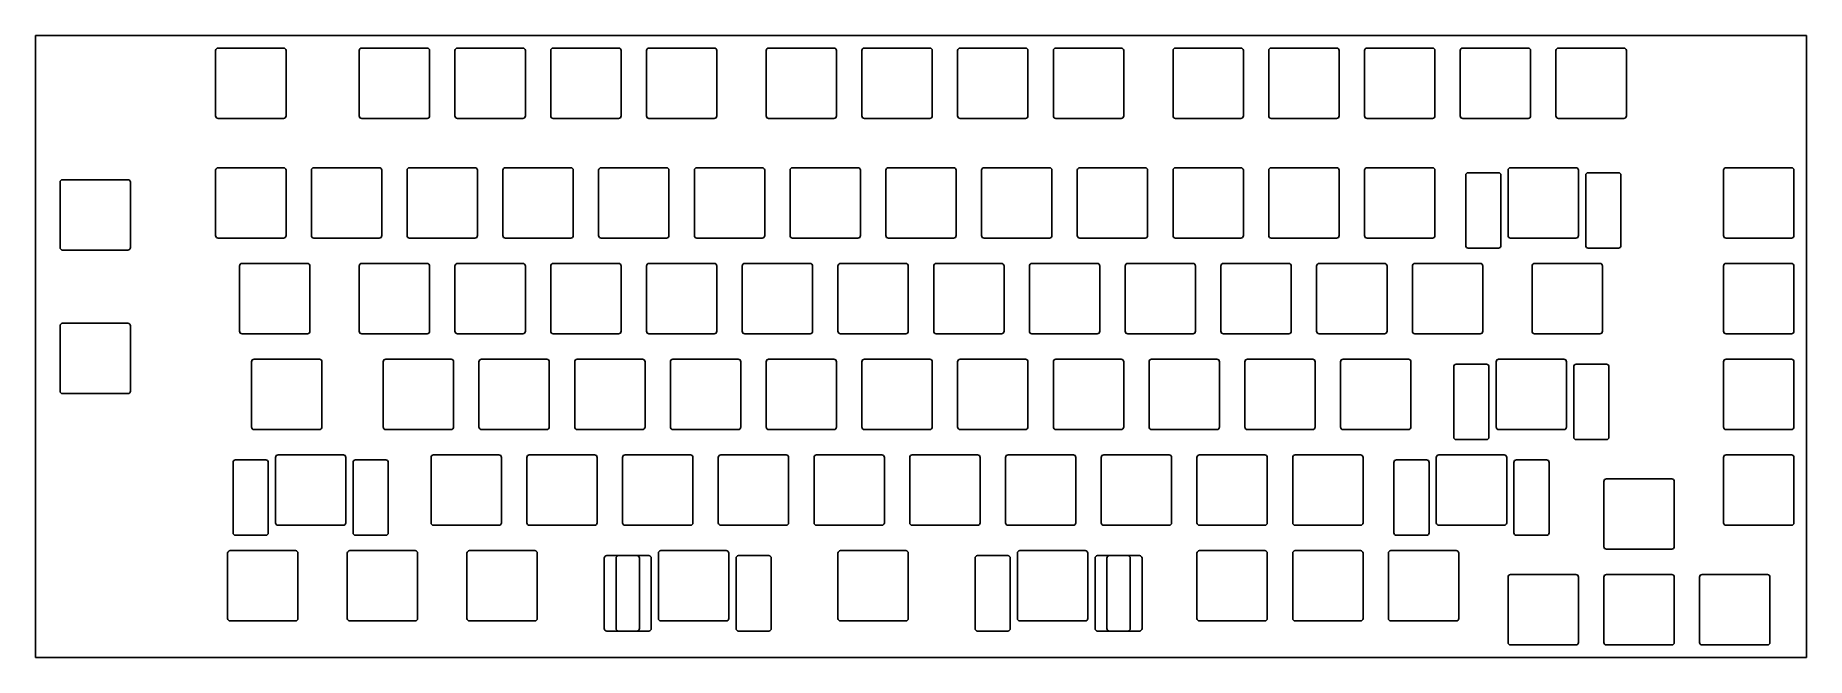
# Model space of a CAD drawing. Header units: millimetres. Extents: x 0 to 352, y -124 to 0.
import ezdxf

# ---------------------------------------------------------------- set-up
doc = ezdxf.new("R2010")
doc.units = ezdxf.units.MM

msp = doc.modelspace()

# ---------------------------------------------------------------- linework, layer by layer
for p, q in [((0, 0), (352.425, 0)), ((0, 0), (0, -123.825)), ((352.425, 0), (352.425, -123.825)), ((35.8625, -3.025), (35.8625, -16.025)), ((36.3625, -2.525), (49.3625, -2.525)), ((49.8625, -3.025), (49.8625, -16.025)), ((64.4375, -3.025), (64.4375, -16.025)), ((64.9375, -2.525), (77.9375, -2.525)), ((78.4375, -3.025), (78.4375, -16.025)), ((83.4875, -3.025), (83.4875, -16.025)), ((83.9875, -2.525), (96.9875, -2.525)), ((97.4875, -3.025), (97.4875, -16.025)), ((102.5375, -3.025), (102.5375, -16.025)), ((103.0375, -2.525), (116.0375, -2.525)), ((116.5375, -3.025), (116.5375, -16.025)), ((121.5875, -3.025), (121.5875, -16.025)), ((122.0875, -2.525), (135.0875, -2.525)), ((135.5875, -3.025), (135.5875, -16.025)), ((145.4, -3.025), (145.4, -16.025)), ((145.9, -2.525), (158.9, -2.525)), ((159.4, -3.025), (159.4, -16.025)), ((164.45, -3.025), (164.45, -16.025)), ((164.95, -2.525), (177.95, -2.525)), ((178.45, -3.025), (178.45, -16.025)), ((183.5, -3.025), (183.5, -16.025)), ((184, -2.525), (197, -2.525)), ((197.5, -3.025), (197.5, -16.025)), ((202.55, -3.025), (202.55, -16.025)), ((203.05, -2.525), (216.05, -2.525)), ((216.55, -3.025), (216.55, -16.025)), ((226.3625, -3.025), (226.3625, -16.025)), ((226.8625, -2.525), (239.8625, -2.525)), ((240.3625, -3.025), (240.3625, -16.025)), ((245.4125, -3.025), (245.4125, -16.025)), ((245.9125, -2.525), (258.9125, -2.525)), ((259.4125, -3.025), (259.4125, -16.025)), ((264.4625, -3.025), (264.4625, -16.025)), ((264.9625, -2.525), (277.9625, -2.525)), ((278.4625, -3.025), (278.4625, -16.025)), ((283.5125, -3.025), (283.5125, -16.025)), ((284.0125, -2.525), (297.0125, -2.525)), ((297.5125, -3.025), (297.5125, -16.025)), ((302.5625, -3.025), (302.5625, -16.025)), ((303.0625, -2.525), (316.0625, -2.525)), ((316.5625, -3.025), (316.5625, -16.025)), ((36.3625, -16.525), (49.3625, -16.525)), ((64.9375, -16.525), (77.9375, -16.525)), ((83.9875, -16.525), (96.9875, -16.525)), ((103.0375, -16.525), (116.0375, -16.525)), ((122.0875, -16.525), (135.0875, -16.525)), ((145.9, -16.525), (158.9, -16.525)), ((164.95, -16.525), (177.95, -16.525)), ((184, -16.525), (197, -16.525)), ((203.05, -16.525), (216.05, -16.525)), ((226.8625, -16.525), (239.8625, -16.525)), ((245.9125, -16.525), (258.9125, -16.525)), ((264.9625, -16.525), (277.9625, -16.525)), ((284.0125, -16.525), (297.0125, -16.525)), ((303.0625, -16.525), (316.0625, -16.525)), ((35.8625, -26.8375), (35.8625, -39.8375)), ((36.3625, -26.3375), (49.3625, -26.3375)), ((49.8625, -26.8375), (49.8625, -39.8375)), ((54.9125, -26.8375), (54.9125, -39.8375)), ((55.4125, -26.3375), (68.4125, -26.3375)), ((68.9125, -26.8375), (68.9125, -39.8375)), ((73.9625, -26.8375), (73.9625, -39.8375)), ((74.4625, -26.3375), (87.4625, -26.3375)), ((87.9625, -26.8375), (87.9625, -39.8375)), ((93.0125, -26.8375), (93.0125, -39.8375)), ((93.5125, -26.3375), (106.5125, -26.3375)), ((107.0125, -26.8375), (107.0125, -39.8375)), ((112.0625, -26.8375), (112.0625, -39.8375)), ((112.5625, -26.3375), (125.5625, -26.3375)), ((126.0625, -26.8375), (126.0625, -39.8375)), ((131.1125, -26.8375), (131.1125, -39.8375)), ((131.6125, -26.3375), (144.6125, -26.3375)), ((145.1125, -26.8375), (145.1125, -39.8375)), ((150.1625, -26.8375), (150.1625, -39.8375)), ((150.6625, -26.3375), (163.6625, -26.3375)), ((164.1625, -26.8375), (164.1625, -39.8375)), ((169.2125, -26.8375), (169.2125, -39.8375)), ((169.7125, -26.3375), (182.7125, -26.3375)), ((183.2125, -26.8375), (183.2125, -39.8375)), ((188.2625, -26.8375), (188.2625, -39.8375)), ((188.7625, -26.3375), (201.7625, -26.3375)), ((202.2625, -26.8375), (202.2625, -39.8375)), ((207.3125, -26.8375), (207.3125, -39.8375)), ((207.8125, -26.3375), (220.8125, -26.3375)), ((221.3125, -26.8375), (221.3125, -39.8375)), ((226.3625, -26.8375), (226.3625, -39.8375)), ((226.8625, -26.3375), (239.8625, -26.3375)), ((240.3625, -26.8375), (240.3625, -39.8375)), ((245.4125, -26.8375), (245.4125, -39.8375)), ((245.9125, -26.3375), (258.9125, -26.3375)), ((259.4125, -26.8375), (259.4125, -39.8375)), ((264.4625, -26.8375), (264.4625, -39.8375)), ((264.9625, -26.3375), (277.9625, -26.3375)), ((278.4625, -26.8375), (278.4625, -39.8375)), ((284.5995, -27.8375), (284.5995, -41.8375)), ((285.0995, -27.3375), (291.0995, -27.3375)), ((291.5995, -27.8375), (291.5995, -41.8375)), ((293.0375, -26.8375), (293.0375, -39.8375)), ((293.5375, -26.3375), (306.5375, -26.3375)), ((307.0375, -26.8375), (307.0375, -39.8375)), ((308.4755, -27.8375), (308.4755, -41.8375)), ((308.9755, -27.3375), (314.9755, -27.3375)), ((315.4755, -27.8375), (315.4755, -41.8375)), ((335.9, -26.8375), (335.9, -39.8375)), ((336.4, -26.3375), (349.4, -26.3375)), ((349.9, -26.8375), (349.9, -39.8375)), ((4.90625, -29.21875), (4.90625, -42.21875)), ((5.40625, -28.71875), (18.40625, -28.71875)), ((18.90625, -29.21875), (18.90625, -42.21875)), ((36.3625, -40.3375), (49.3625, -40.3375)), ((55.4125, -40.3375), (68.4125, -40.3375)), ((74.4625, -40.3375), (87.4625, -40.3375)), ((93.5125, -40.3375), (106.5125, -40.3375)), ((112.5625, -40.3375), (125.5625, -40.3375)), ((131.6125, -40.3375), (144.6125, -40.3375)), ((150.6625, -40.3375), (163.6625, -40.3375)), ((169.7125, -40.3375), (182.7125, -40.3375)), ((188.7625, -40.3375), (201.7625, -40.3375)), ((207.8125, -40.3375), (220.8125, -40.3375)), ((226.8625, -40.3375), (239.8625, -40.3375)), ((245.9125, -40.3375), (258.9125, -40.3375)), ((264.9625, -40.3375), (277.9625, -40.3375)), ((293.5375, -40.3375), (306.5375, -40.3375)), ((336.4, -40.3375), (349.4, -40.3375)), ((5.40625, -42.71875), (18.40625, -42.71875)), ((41.125, -45.3875), (54.125, -45.3875)), ((64.9375, -45.3875), (77.9375, -45.3875)), ((83.9875, -45.3875), (96.9875, -45.3875)), ((103.0375, -45.3875), (116.0375, -45.3875)), ((122.0875, -45.3875), (135.0875, -45.3875)), ((141.1375, -45.3875), (154.1375, -45.3875)), ((160.1875, -45.3875), (173.1875, -45.3875)), ((179.2375, -45.3875), (192.2375, -45.3875)), ((198.2875, -45.3875), (211.2875, -45.3875)), ((217.3375, -45.3875), (230.3375, -45.3875)), ((236.3875, -45.3875), (249.3875, -45.3875)), ((255.4375, -45.3875), (268.4375, -45.3875)), ((274.4875, -45.3875), (287.4875, -45.3875)), ((285.0995, -42.3375), (291.0995, -42.3375)), ((298.3, -45.3875), (311.3, -45.3875)), ((308.9755, -42.3375), (314.9755, -42.3375)), ((336.4, -45.3875), (349.4, -45.3875)), ((40.625, -45.8875), (40.625, -58.8875)), ((54.625, -45.8875), (54.625, -58.8875)), ((64.4375, -45.8875), (64.4375, -58.8875)), ((78.4375, -45.8875), (78.4375, -58.8875)), ((83.4875, -45.8875), (83.4875, -58.8875)), ((97.4875, -45.8875), (97.4875, -58.8875)), ((102.5375, -45.8875), (102.5375, -58.8875)), ((116.5375, -45.8875), (116.5375, -58.8875)), ((121.5875, -45.8875), (121.5875, -58.8875)), ((135.5875, -45.8875), (135.5875, -58.8875)), ((140.6375, -45.8875), (140.6375, -58.8875)), ((154.6375, -45.8875), (154.6375, -58.8875)), ((159.6875, -45.8875), (159.6875, -58.8875)), ((173.6875, -45.8875), (173.6875, -58.8875)), ((178.7375, -45.8875), (178.7375, -58.8875)), ((192.7375, -45.8875), (192.7375, -58.8875)), ((197.7875, -45.8875), (197.7875, -58.8875)), ((211.7875, -45.8875), (211.7875, -58.8875)), ((216.8375, -45.8875), (216.8375, -58.8875)), ((230.8375, -45.8875), (230.8375, -58.8875)), ((235.8875, -45.8875), (235.8875, -58.8875)), ((249.8875, -45.8875), (249.8875, -58.8875)), ((254.9375, -45.8875), (254.9375, -58.8875)), ((268.9375, -45.8875), (268.9375, -58.8875)), ((273.9875, -45.8875), (273.9875, -58.8875)), ((287.9875, -45.8875), (287.9875, -58.8875)), ((297.8, -45.8875), (297.8, -58.8875)), ((311.8, -45.8875), (311.8, -58.8875)), ((335.9, -45.8875), (335.9, -58.8875)), ((349.9, -45.8875), (349.9, -58.8875)), ((4.90625, -57.79375), (4.90625, -70.79375)), ((5.40625, -57.29375), (18.40625, -57.29375)), ((18.90625, -57.79375), (18.90625, -70.79375)), ((41.125, -59.3875), (54.125, -59.3875)), ((64.9375, -59.3875), (77.9375, -59.3875)), ((83.9875, -59.3875), (96.9875, -59.3875)), ((103.0375, -59.3875), (116.0375, -59.3875)), ((122.0875, -59.3875), (135.0875, -59.3875)), ((141.1375, -59.3875), (154.1375, -59.3875)), ((160.1875, -59.3875), (173.1875, -59.3875)), ((179.2375, -59.3875), (192.2375, -59.3875)), ((198.2875, -59.3875), (211.2875, -59.3875)), ((217.3375, -59.3875), (230.3375, -59.3875)), ((236.3875, -59.3875), (249.3875, -59.3875)), ((255.4375, -59.3875), (268.4375, -59.3875)), ((274.4875, -59.3875), (287.4875, -59.3875)), ((298.3, -59.3875), (311.3, -59.3875)), ((336.4, -59.3875), (349.4, -59.3875)), ((43.00625, -64.9375), (43.00625, -77.9375)), ((43.50625, -64.4375), (56.50625, -64.4375)), ((57.00625, -64.9375), (57.00625, -77.9375)), ((69.2, -64.9375), (69.2, -77.9375)), ((69.7, -64.4375), (82.7, -64.4375)), ((83.2, -64.9375), (83.2, -77.9375)), ((88.25, -64.9375), (88.25, -77.9375)), ((88.75, -64.4375), (101.75, -64.4375)), ((102.25, -64.9375), (102.25, -77.9375)), ((107.3, -64.9375), (107.3, -77.9375)), ((107.8, -64.4375), (120.8, -64.4375)), ((121.3, -64.9375), (121.3, -77.9375)), ((126.35, -64.9375), (126.35, -77.9375)), ((126.85, -64.4375), (139.85, -64.4375)), ((140.35, -64.9375), (140.35, -77.9375)), ((145.4, -64.9375), (145.4, -77.9375)), ((145.9, -64.4375), (158.9, -64.4375)), ((159.4, -64.9375), (159.4, -77.9375)), ((164.45, -64.9375), (164.45, -77.9375)), ((164.95, -64.4375), (177.95, -64.4375)), ((178.45, -64.9375), (178.45, -77.9375)), ((183.5, -64.9375), (183.5, -77.9375)), ((184, -64.4375), (197, -64.4375)), ((197.5, -64.9375), (197.5, -77.9375)), ((202.55, -64.9375), (202.55, -77.9375)), ((203.05, -64.4375), (216.05, -64.4375)), ((216.55, -64.9375), (216.55, -77.9375)), ((221.6, -64.9375), (221.6, -77.9375)), ((222.1, -64.4375), (235.1, -64.4375)), ((235.6, -64.9375), (235.6, -77.9375)), ((240.65, -64.9375), (240.65, -77.9375)), ((241.15, -64.4375), (254.15, -64.4375)), ((254.65, -64.9375), (254.65, -77.9375)), ((259.7, -64.9375), (259.7, -77.9375)), ((260.2, -64.4375), (273.2, -64.4375)), ((273.7, -64.9375), (273.7, -77.9375)), ((282.21825, -65.9375), (282.21825, -79.9375)), ((282.71825, -65.4375), (288.71825, -65.4375)), ((289.21825, -65.9375), (289.21825, -79.9375)), ((290.65625, -64.9375), (290.65625, -77.9375)), ((291.15625, -64.4375), (304.15625, -64.4375)), ((304.65625, -64.9375), (304.65625, -77.9375)), ((306.09425, -65.9375), (306.09425, -79.9375)), ((306.59425, -65.4375), (312.59425, -65.4375)), ((313.09425, -65.9375), (313.09425, -79.9375)), ((335.9, -64.9375), (335.9, -77.9375)), ((336.4, -64.4375), (349.4, -64.4375)), ((349.9, -64.9375), (349.9, -77.9375)), ((5.40625, -71.29375), (18.40625, -71.29375)), ((43.50625, -78.4375), (56.50625, -78.4375)), ((69.7, -78.4375), (82.7, -78.4375)), ((88.75, -78.4375), (101.75, -78.4375)), ((107.8, -78.4375), (120.8, -78.4375)), ((126.85, -78.4375), (139.85, -78.4375)), ((145.9, -78.4375), (158.9, -78.4375)), ((164.95, -78.4375), (177.95, -78.4375)), ((184, -78.4375), (197, -78.4375)), ((203.05, -78.4375), (216.05, -78.4375)), ((222.1, -78.4375), (235.1, -78.4375)), ((241.15, -78.4375), (254.15, -78.4375)), ((260.2, -78.4375), (273.2, -78.4375)), ((282.71825, -80.4375), (288.71825, -80.4375)), ((291.15625, -78.4375), (304.15625, -78.4375)), ((306.59425, -80.4375), (312.59425, -80.4375)), ((336.4, -78.4375), (349.4, -78.4375)), ((39.83075, -84.4875), (45.83075, -84.4875)), ((47.76875, -83.9875), (47.76875, -96.9875)), ((48.26875, -83.4875), (61.26875, -83.4875)), ((61.76875, -83.9875), (61.76875, -96.9875)), ((63.70675, -84.4875), (69.70675, -84.4875)), ((78.725, -83.9875), (78.725, -96.9875)), ((79.225, -83.4875), (92.225, -83.4875)), ((92.725, -83.9875), (92.725, -96.9875)), ((97.775, -83.9875), (97.775, -96.9875)), ((98.275, -83.4875), (111.275, -83.4875)), ((111.775, -83.9875), (111.775, -96.9875)), ((116.825, -83.9875), (116.825, -96.9875)), ((117.325, -83.4875), (130.325, -83.4875)), ((130.825, -83.9875), (130.825, -96.9875)), ((135.875, -83.9875), (135.875, -96.9875)), ((136.375, -83.4875), (149.375, -83.4875)), ((149.875, -83.9875), (149.875, -96.9875)), ((154.925, -83.9875), (154.925, -96.9875)), ((155.425, -83.4875), (168.425, -83.4875)), ((168.925, -83.9875), (168.925, -96.9875)), ((173.975, -83.9875), (173.975, -96.9875)), ((174.475, -83.4875), (187.475, -83.4875)), ((187.975, -83.9875), (187.975, -96.9875)), ((193.025, -83.9875), (193.025, -96.9875)), ((193.525, -83.4875), (206.525, -83.4875)), ((207.025, -83.9875), (207.025, -96.9875)), ((212.075, -83.9875), (212.075, -96.9875)), ((212.575, -83.4875), (225.575, -83.4875)), ((226.075, -83.9875), (226.075, -96.9875)), ((231.125, -83.9875), (231.125, -96.9875)), ((231.625, -83.4875), (244.625, -83.4875)), ((245.125, -83.9875), (245.125, -96.9875)), ((250.175, -83.9875), (250.175, -96.9875)), ((250.675, -83.4875), (263.675, -83.4875)), ((264.175, -83.9875), (264.175, -96.9875)), ((270.812, -84.4875), (276.812, -84.4875)), ((278.75, -83.9875), (278.75, -96.9875)), ((279.25, -83.4875), (292.25, -83.4875)), ((292.75, -83.9875), (292.75, -96.9875)), ((294.688, -84.4875), (300.688, -84.4875)), ((335.9, -83.9875), (335.9, -96.9875)), ((336.4, -83.4875), (349.4, -83.4875)), ((349.9, -83.9875), (349.9, -96.9875)), ((39.33075, -84.9875), (39.33075, -98.9875)), ((46.33075, -84.9875), (46.33075, -98.9875)), ((63.20675, -84.9875), (63.20675, -98.9875)), ((70.20675, -84.9875), (70.20675, -98.9875)), ((270.312, -84.9875), (270.312, -98.9875)), ((277.312, -84.9875), (277.312, -98.9875)), ((294.188, -84.9875), (294.188, -98.9875)), ((301.188, -84.9875), (301.188, -98.9875)), ((312.0875, -88.75), (312.0875, -101.75)), ((312.5875, -88.25), (325.5875, -88.25)), ((326.0875, -88.75), (326.0875, -101.75)), ((48.26875, -97.4875), (61.26875, -97.4875)), ((79.225, -97.4875), (92.225, -97.4875)), ((98.275, -97.4875), (111.275, -97.4875)), ((117.325, -97.4875), (130.325, -97.4875)), ((136.375, -97.4875), (149.375, -97.4875)), ((155.425, -97.4875), (168.425, -97.4875)), ((174.475, -97.4875), (187.475, -97.4875)), ((193.525, -97.4875), (206.525, -97.4875)), ((212.575, -97.4875), (225.575, -97.4875)), ((231.625, -97.4875), (244.625, -97.4875)), ((250.675, -97.4875), (263.675, -97.4875)), ((279.25, -97.4875), (292.25, -97.4875)), ((336.4, -97.4875), (349.4, -97.4875)), ((39.83075, -99.4875), (45.83075, -99.4875)), ((63.70675, -99.4875), (69.70675, -99.4875)), ((270.812, -99.4875), (276.812, -99.4875)), ((294.688, -99.4875), (300.688, -99.4875)), ((38.24375, -103.0375), (38.24375, -116.0375)), ((38.74375, -102.5375), (51.74375, -102.5375)), ((52.24375, -103.0375), (52.24375, -116.0375)), ((62.05625, -103.0375), (62.05625, -116.0375)), ((62.55625, -102.5375), (75.55625, -102.5375)), ((76.05625, -103.0375), (76.05625, -116.0375)), ((85.86875, -103.0375), (85.86875, -116.0375)), ((86.36875, -102.5375), (99.36875, -102.5375)), ((99.86875, -103.0375), (99.86875, -116.0375)), ((113.1875, -104.0375), (113.1875, -118.0375)), ((113.6875, -103.5375), (119.6875, -103.5375)), ((115.53075, -104.0375), (115.53075, -118.0375)), ((116.03075, -103.5375), (122.03075, -103.5375)), ((120.1875, -104.0375), (120.1875, -118.0375)), ((122.53075, -104.0375), (122.53075, -118.0375)), ((123.96875, -103.0375), (123.96875, -116.0375)), ((124.46875, -102.5375), (137.46875, -102.5375)), ((137.96875, -103.0375), (137.96875, -116.0375)), ((139.40675, -104.0375), (139.40675, -118.0375)), ((139.90675, -103.5375), (145.90675, -103.5375)), ((146.40675, -104.0375), (146.40675, -118.0375)), ((159.6875, -103.0375), (159.6875, -116.0375)), ((159.6875, -103.0375), (159.6875, -116.0375)), ((160.1875, -102.5375), (173.1875, -102.5375)), ((160.1875, -102.5375), (173.1875, -102.5375)), ((173.6875, -103.0375), (173.6875, -116.0375)), ((173.6875, -103.0375), (173.6875, -116.0375)), ((186.96825, -104.0375), (186.96825, -118.0375)), ((187.46825, -103.5375), (193.46825, -103.5375)), ((193.96825, -104.0375), (193.96825, -118.0375)), ((195.40625, -103.0375), (195.40625, -116.0375)), ((195.90625, -102.5375), (208.90625, -102.5375)), ((209.40625, -103.0375), (209.40625, -116.0375)), ((210.84425, -104.0375), (210.84425, -118.0375)), ((211.34425, -103.5375), (217.34425, -103.5375)), ((213.1875, -104.0375), (213.1875, -118.0375)), ((213.6875, -103.5375), (219.6875, -103.5375)), ((217.84425, -104.0375), (217.84425, -118.0375)), ((220.1875, -104.0375), (220.1875, -118.0375)), ((231.125, -103.0375), (231.125, -116.0375)), ((231.625, -102.5375), (244.625, -102.5375)), ((245.125, -103.0375), (245.125, -116.0375)), ((250.175, -103.0375), (250.175, -116.0375)), ((250.675, -102.5375), (263.675, -102.5375)), ((264.175, -103.0375), (264.175, -116.0375)), ((269.225, -103.0375), (269.225, -116.0375)), ((269.725, -102.5375), (282.725, -102.5375)), ((283.225, -103.0375), (283.225, -116.0375)), ((312.5875, -102.25), (325.5875, -102.25)), ((293.0375, -107.8), (293.0375, -120.8)), ((293.5375, -107.3), (306.5375, -107.3)), ((307.0375, -107.8), (307.0375, -120.8)), ((312.0875, -107.8), (312.0875, -120.8)), ((312.5875, -107.3), (325.5875, -107.3)), ((326.0875, -107.8), (326.0875, -120.8)), ((331.1375, -107.8), (331.1375, -120.8)), ((331.6375, -107.3), (344.6375, -107.3)), ((345.1375, -107.8), (345.1375, -120.8)), ((38.74375, -116.5375), (51.74375, -116.5375)), ((62.55625, -116.5375), (75.55625, -116.5375)), ((86.36875, -116.5375), (99.36875, -116.5375)), ((113.6875, -118.5375), (119.6875, -118.5375)), ((116.03075, -118.5375), (122.03075, -118.5375)), ((124.46875, -116.5375), (137.46875, -116.5375)), ((139.90675, -118.5375), (145.90675, -118.5375)), ((160.1875, -116.5375), (173.1875, -116.5375)), ((160.1875, -116.5375), (173.1875, -116.5375)), ((187.46825, -118.5375), (193.46825, -118.5375)), ((195.90625, -116.5375), (208.90625, -116.5375)), ((211.34425, -118.5375), (217.34425, -118.5375)), ((213.6875, -118.5375), (219.6875, -118.5375)), ((231.625, -116.5375), (244.625, -116.5375)), ((250.675, -116.5375), (263.675, -116.5375)), ((269.725, -116.5375), (282.725, -116.5375)), ((293.5375, -121.3), (306.5375, -121.3)), ((312.5875, -121.3), (325.5875, -121.3)), ((331.6375, -121.3), (344.6375, -121.3)), ((0, -123.825), (352.425, -123.825))]:
    msp.add_line(p, q)
for centre, start, end in [((36.3625, -3.025), 90, 180), ((49.3625, -3.025), 0, 90), ((64.9375, -3.025), 90, 180), ((77.9375, -3.025), 0, 90), ((83.9875, -3.025), 90, 180), ((96.9875, -3.025), 0, 90), ((103.0375, -3.025), 90, 180), ((116.0375, -3.025), 0, 90), ((122.0875, -3.025), 90, 180), ((135.0875, -3.025), 0, 90), ((145.9, -3.025), 90, 180), ((158.9, -3.025), 0, 90), ((164.95, -3.025), 90, 180), ((177.95, -3.025), 0, 90), ((184, -3.025), 90, 180), ((197, -3.025), 0, 90), ((203.05, -3.025), 90, 180), ((216.05, -3.025), 0, 90), ((226.8625, -3.025), 90, 180), ((239.8625, -3.025), 0, 90), ((245.9125, -3.025), 90, 180), ((258.9125, -3.025), 0, 90), ((264.9625, -3.025), 90, 180), ((277.9625, -3.025), 0, 90), ((284.0125, -3.025), 90, 180), ((297.0125, -3.025), 0, 90), ((303.0625, -3.025), 90, 180), ((316.0625, -3.025), 0, 90), ((36.3625, -16.025), 180, 270), ((49.3625, -16.025), 270, 360), ((64.9375, -16.025), 180, 270), ((77.9375, -16.025), 270, 360), ((83.9875, -16.025), 180, 270), ((96.9875, -16.025), 270, 360), ((103.0375, -16.025), 180, 270), ((116.0375, -16.025), 270, 360), ((122.0875, -16.025), 180, 270), ((135.0875, -16.025), 270, 360), ((145.9, -16.025), 180, 270), ((158.9, -16.025), 270, 360), ((164.95, -16.025), 180, 270), ((177.95, -16.025), 270, 360), ((184, -16.025), 180, 270), ((197, -16.025), 270, 360), ((203.05, -16.025), 180, 270), ((216.05, -16.025), 270, 360), ((226.8625, -16.025), 180, 270), ((239.8625, -16.025), 270, 360), ((245.9125, -16.025), 180, 270), ((258.9125, -16.025), 270, 360), ((264.9625, -16.025), 180, 270), ((277.9625, -16.025), 270, 360), ((284.0125, -16.025), 180, 270), ((297.0125, -16.025), 270, 360), ((303.0625, -16.025), 180, 270), ((316.0625, -16.025), 270, 360), ((36.3625, -26.8375), 90, 180), ((49.3625, -26.8375), 0, 90), ((55.4125, -26.8375), 90, 180), ((68.4125, -26.8375), 0, 90), ((74.4625, -26.8375), 90, 180), ((87.4625, -26.8375), 0, 90), ((93.5125, -26.8375), 90, 180), ((106.5125, -26.8375), 0, 90), ((112.5625, -26.8375), 90, 180), ((125.5625, -26.8375), 0, 90), ((131.6125, -26.8375), 90, 180), ((144.6125, -26.8375), 0, 90), ((150.6625, -26.8375), 90, 180), ((163.6625, -26.8375), 0, 90), ((169.7125, -26.8375), 90, 180), ((182.7125, -26.8375), 0, 90), ((188.7625, -26.8375), 90, 180), ((201.7625, -26.8375), 0, 90), ((207.8125, -26.8375), 90, 180), ((220.8125, -26.8375), 0, 90), ((226.8625, -26.8375), 90, 180), ((239.8625, -26.8375), 0, 90), ((245.9125, -26.8375), 90, 180), ((258.9125, -26.8375), 0, 90), ((264.9625, -26.8375), 90, 180), ((277.9625, -26.8375), 0, 90), ((285.0995, -27.8375), 90, 180), ((291.0995, -27.8375), 0, 90), ((293.5375, -26.8375), 90, 180), ((306.5375, -26.8375), 0, 90), ((308.9755, -27.8375), 90, 180), ((314.9755, -27.8375), 0, 90), ((336.4, -26.8375), 90, 180), ((349.4, -26.8375), 0, 90), ((5.40625, -29.21875), 90, 180), ((18.40625, -29.21875), 0, 90), ((5.40625, -42.21875), 180, 270), ((18.40625, -42.21875), 270, 360), ((36.3625, -39.8375), 180, 270), ((49.3625, -39.8375), 270, 360), ((55.4125, -39.8375), 180, 270), ((68.4125, -39.8375), 270, 360), ((74.4625, -39.8375), 180, 270), ((87.4625, -39.8375), 270, 360), ((93.5125, -39.8375), 180, 270), ((106.5125, -39.8375), 270, 360), ((112.5625, -39.8375), 180, 270), ((125.5625, -39.8375), 270, 360), ((131.6125, -39.8375), 180, 270), ((144.6125, -39.8375), 270, 360), ((150.6625, -39.8375), 180, 270), ((163.6625, -39.8375), 270, 360), ((169.7125, -39.8375), 180, 270), ((182.7125, -39.8375), 270, 360), ((188.7625, -39.8375), 180, 270), ((201.7625, -39.8375), 270, 360), ((207.8125, -39.8375), 180, 270), ((220.8125, -39.8375), 270, 360), ((226.8625, -39.8375), 180, 270), ((239.8625, -39.8375), 270, 360), ((245.9125, -39.8375), 180, 270), ((258.9125, -39.8375), 270, 360), ((264.9625, -39.8375), 180, 270), ((277.9625, -39.8375), 270, 360), ((285.0995, -41.8375), 180, 270), ((291.0995, -41.8375), 270, 360), ((293.5375, -39.8375), 180, 270), ((306.5375, -39.8375), 270, 360), ((308.9755, -41.8375), 180, 270), ((314.9755, -41.8375), 270, 360), ((336.4, -39.8375), 180, 270), ((349.4, -39.8375), 270, 360), ((41.125, -45.8875), 90, 180), ((54.125, -45.8875), 0, 90), ((64.9375, -45.8875), 90, 180), ((77.9375, -45.8875), 0, 90), ((83.9875, -45.8875), 90, 180), ((96.9875, -45.8875), 0, 90), ((103.0375, -45.8875), 90, 180), ((116.0375, -45.8875), 0, 90), ((122.0875, -45.8875), 90, 180), ((135.0875, -45.8875), 0, 90), ((141.1375, -45.8875), 90, 180), ((154.1375, -45.8875), 0, 90), ((160.1875, -45.8875), 90, 180), ((173.1875, -45.8875), 0, 90), ((179.2375, -45.8875), 90, 180), ((192.2375, -45.8875), 0, 90), ((198.2875, -45.8875), 90, 180), ((211.2875, -45.8875), 0, 90), ((217.3375, -45.8875), 90, 180), ((230.3375, -45.8875), 0, 90), ((236.3875, -45.8875), 90, 180), ((249.3875, -45.8875), 0, 90), ((255.4375, -45.8875), 90, 180), ((268.4375, -45.8875), 0, 90), ((274.4875, -45.8875), 90, 180), ((287.4875, -45.8875), 0, 90), ((298.3, -45.8875), 90, 180), ((311.3, -45.8875), 0, 90), ((336.4, -45.8875), 90, 180), ((349.4, -45.8875), 0, 90), ((5.40625, -57.79375), 90, 180), ((18.40625, -57.79375), 0, 90), ((41.125, -58.8875), 180, 270), ((54.125, -58.8875), 270, 360), ((64.9375, -58.8875), 180, 270), ((77.9375, -58.8875), 270, 360), ((83.9875, -58.8875), 180, 270), ((96.9875, -58.8875), 270, 360), ((103.0375, -58.8875), 180, 270), ((116.0375, -58.8875), 270, 360), ((122.0875, -58.8875), 180, 270), ((135.0875, -58.8875), 270, 360), ((141.1375, -58.8875), 180, 270), ((154.1375, -58.8875), 270, 360), ((160.1875, -58.8875), 180, 270), ((173.1875, -58.8875), 270, 360), ((179.2375, -58.8875), 180, 270), ((192.2375, -58.8875), 270, 360), ((198.2875, -58.8875), 180, 270), ((211.2875, -58.8875), 270, 360), ((217.3375, -58.8875), 180, 270), ((230.3375, -58.8875), 270, 360), ((236.3875, -58.8875), 180, 270), ((249.3875, -58.8875), 270, 360), ((255.4375, -58.8875), 180, 270), ((268.4375, -58.8875), 270, 360), ((274.4875, -58.8875), 180, 270), ((287.4875, -58.8875), 270, 360), ((298.3, -58.8875), 180, 270), ((311.3, -58.8875), 270, 360), ((336.4, -58.8875), 180, 270), ((349.4, -58.8875), 270, 360), ((43.50625, -64.9375), 90, 180), ((56.50625, -64.9375), 0, 90), ((69.7, -64.9375), 90, 180), ((82.7, -64.9375), 0, 90), ((88.75, -64.9375), 90, 180), ((101.75, -64.9375), 0, 90), ((107.8, -64.9375), 90, 180), ((120.8, -64.9375), 0, 90), ((126.85, -64.9375), 90, 180), ((139.85, -64.9375), 0, 90), ((145.9, -64.9375), 90, 180), ((158.9, -64.9375), 0, 90), ((164.95, -64.9375), 90, 180), ((177.95, -64.9375), 0, 90), ((184, -64.9375), 90, 180), ((197, -64.9375), 0, 90), ((203.05, -64.9375), 90, 180), ((216.05, -64.9375), 0, 90), ((222.1, -64.9375), 90, 180), ((235.1, -64.9375), 0, 90), ((241.15, -64.9375), 90, 180), ((254.15, -64.9375), 0, 90), ((260.2, -64.9375), 90, 180), ((273.2, -64.9375), 0, 90), ((282.71825, -65.9375), 90, 180), ((288.71825, -65.9375), 0, 90), ((291.15625, -64.9375), 90, 180), ((304.15625, -64.9375), 0, 90), ((306.59425, -65.9375), 90, 180), ((312.59425, -65.9375), 0, 90), ((336.4, -64.9375), 90, 180), ((349.4, -64.9375), 0, 90), ((5.40625, -70.79375), 180, 270), ((18.40625, -70.79375), 270, 360), ((43.50625, -77.9375), 180, 270), ((56.50625, -77.9375), 270, 360), ((69.7, -77.9375), 180, 270), ((82.7, -77.9375), 270, 360), ((88.75, -77.9375), 180, 270), ((101.75, -77.9375), 270, 360), ((107.8, -77.9375), 180, 270), ((120.8, -77.9375), 270, 360), ((126.85, -77.9375), 180, 270), ((139.85, -77.9375), 270, 360), ((145.9, -77.9375), 180, 270), ((158.9, -77.9375), 270, 360), ((164.95, -77.9375), 180, 270), ((177.95, -77.9375), 270, 360), ((184, -77.9375), 180, 270), ((197, -77.9375), 270, 360), ((203.05, -77.9375), 180, 270), ((216.05, -77.9375), 270, 360), ((222.1, -77.9375), 180, 270), ((235.1, -77.9375), 270, 360), ((241.15, -77.9375), 180, 270), ((254.15, -77.9375), 270, 360), ((260.2, -77.9375), 180, 270), ((273.2, -77.9375), 270, 360), ((282.71825, -79.9375), 180, 270), ((288.71825, -79.9375), 270, 360), ((291.15625, -77.9375), 180, 270), ((304.15625, -77.9375), 270, 360), ((306.59425, -79.9375), 180, 270), ((312.59425, -79.9375), 270, 360), ((336.4, -77.9375), 180, 270), ((349.4, -77.9375), 270, 360), ((39.83075, -84.9875), 90, 180), ((45.83075, -84.9875), 0, 90), ((48.26875, -83.9875), 90, 180), ((61.26875, -83.9875), 0, 90), ((63.70675, -84.9875), 90, 180), ((69.70675, -84.9875), 0, 90), ((79.225, -83.9875), 90, 180), ((92.225, -83.9875), 0, 90), ((98.275, -83.9875), 90, 180), ((111.275, -83.9875), 0, 90), ((117.325, -83.9875), 90, 180), ((130.325, -83.9875), 0, 90), ((136.375, -83.9875), 90, 180), ((149.375, -83.9875), 0, 90), ((155.425, -83.9875), 90, 180), ((168.425, -83.9875), 0, 90), ((174.475, -83.9875), 90, 180), ((187.475, -83.9875), 0, 90), ((193.525, -83.9875), 90, 180), ((206.525, -83.9875), 0, 90), ((212.575, -83.9875), 90, 180), ((225.575, -83.9875), 0, 90), ((231.625, -83.9875), 90, 180), ((244.625, -83.9875), 0, 90), ((250.675, -83.9875), 90, 180), ((263.675, -83.9875), 0, 90), ((270.812, -84.9875), 90, 180), ((276.812, -84.9875), 0, 90), ((279.25, -83.9875), 90, 180), ((292.25, -83.9875), 0, 90), ((294.688, -84.9875), 90, 180), ((300.688, -84.9875), 0, 90), ((336.4, -83.9875), 90, 180), ((349.4, -83.9875), 0, 90), ((312.5875, -88.75), 90, 180), ((325.5875, -88.75), 0, 90), ((48.26875, -96.9875), 180, 270), ((61.26875, -96.9875), 270, 360), ((79.225, -96.9875), 180, 270), ((92.225, -96.9875), 270, 360), ((98.275, -96.9875), 180, 270), ((111.275, -96.9875), 270, 360), ((117.325, -96.9875), 180, 270), ((130.325, -96.9875), 270, 360), ((136.375, -96.9875), 180, 270), ((149.375, -96.9875), 270, 360), ((155.425, -96.9875), 180, 270), ((168.425, -96.9875), 270, 360), ((174.475, -96.9875), 180, 270), ((187.475, -96.9875), 270, 360), ((193.525, -96.9875), 180, 270), ((206.525, -96.9875), 270, 360), ((212.575, -96.9875), 180, 270), ((225.575, -96.9875), 270, 360), ((231.625, -96.9875), 180, 270), ((244.625, -96.9875), 270, 360), ((250.675, -96.9875), 180, 270), ((263.675, -96.9875), 270, 360), ((279.25, -96.9875), 180, 270), ((292.25, -96.9875), 270, 360), ((336.4, -96.9875), 180, 270), ((349.4, -96.9875), 270, 360), ((39.83075, -98.9875), 180, 270), ((45.83075, -98.9875), 270, 360), ((63.70675, -98.9875), 180, 270), ((69.70675, -98.9875), 270, 360), ((270.812, -98.9875), 180, 270), ((276.812, -98.9875), 270, 360), ((294.688, -98.9875), 180, 270), ((300.688, -98.9875), 270, 360), ((312.5875, -101.75), 180, 270), ((325.5875, -101.75), 270, 360), ((38.74375, -103.0375), 90, 180), ((51.74375, -103.0375), 0, 90), ((62.55625, -103.0375), 90, 180), ((75.55625, -103.0375), 0, 90), ((86.36875, -103.0375), 90, 180), ((99.36875, -103.0375), 0, 90), ((113.6875, -104.0375), 90, 180), ((116.03075, -104.0375), 90, 180), ((119.6875, -104.0375), 0, 90), ((122.03075, -104.0375), 0, 90), ((124.46875, -103.0375), 90, 180), ((137.46875, -103.0375), 0, 90), ((139.90675, -104.0375), 90, 180), ((145.90675, -104.0375), 0, 90), ((160.1875, -103.0375), 90, 180), ((160.1875, -103.0375), 90, 180), ((173.1875, -103.0375), 0, 90), ((173.1875, -103.0375), 0, 90), ((187.46825, -104.0375), 90, 180), ((193.46825, -104.0375), 0, 90), ((195.90625, -103.0375), 90, 180), ((208.90625, -103.0375), 0, 90), ((211.34425, -104.0375), 90, 180), ((213.6875, -104.0375), 90, 180), ((217.34425, -104.0375), 0, 90), ((219.6875, -104.0375), 0, 90), ((231.625, -103.0375), 90, 180), ((244.625, -103.0375), 0, 90), ((250.675, -103.0375), 90, 180), ((263.675, -103.0375), 0, 90), ((269.725, -103.0375), 90, 180), ((282.725, -103.0375), 0, 90), ((293.5375, -107.8), 90, 180), ((306.5375, -107.8), 0, 90), ((312.5875, -107.8), 90, 180), ((325.5875, -107.8), 0, 90), ((331.6375, -107.8), 90, 180), ((344.6375, -107.8), 0, 90), ((38.74375, -116.0375), 180, 270), ((51.74375, -116.0375), 270, 360), ((62.55625, -116.0375), 180, 270), ((75.55625, -116.0375), 270, 360), ((86.36875, -116.0375), 180, 270), ((99.36875, -116.0375), 270, 360), ((124.46875, -116.0375), 180, 270), ((137.46875, -116.0375), 270, 360), ((160.1875, -116.0375), 180, 270), ((160.1875, -116.0375), 180, 270), ((173.1875, -116.0375), 270, 360), ((173.1875, -116.0375), 270, 360), ((195.90625, -116.0375), 180, 270), ((208.90625, -116.0375), 270, 360), ((231.625, -116.0375), 180, 270), ((244.625, -116.0375), 270, 360), ((250.675, -116.0375), 180, 270), ((263.675, -116.0375), 270, 360), ((269.725, -116.0375), 180, 270), ((282.725, -116.0375), 270, 360), ((113.6875, -118.0375), 180, 270), ((116.03075, -118.0375), 180, 270), ((119.6875, -118.0375), 270, 360), ((122.03075, -118.0375), 270, 360), ((139.90675, -118.0375), 180, 270), ((145.90675, -118.0375), 270, 360), ((187.46825, -118.0375), 180, 270), ((193.46825, -118.0375), 270, 360), ((211.34425, -118.0375), 180, 270), ((213.6875, -118.0375), 180, 270), ((217.34425, -118.0375), 270, 360), ((219.6875, -118.0375), 270, 360), ((293.5375, -120.8), 180, 270), ((306.5375, -120.8), 270, 360), ((312.5875, -120.8), 180, 270), ((325.5875, -120.8), 270, 360), ((331.6375, -120.8), 180, 270), ((344.6375, -120.8), 270, 360)]:
    msp.add_arc(centre, 0.5, start, end)

doc.saveas('drawing.dxf')
